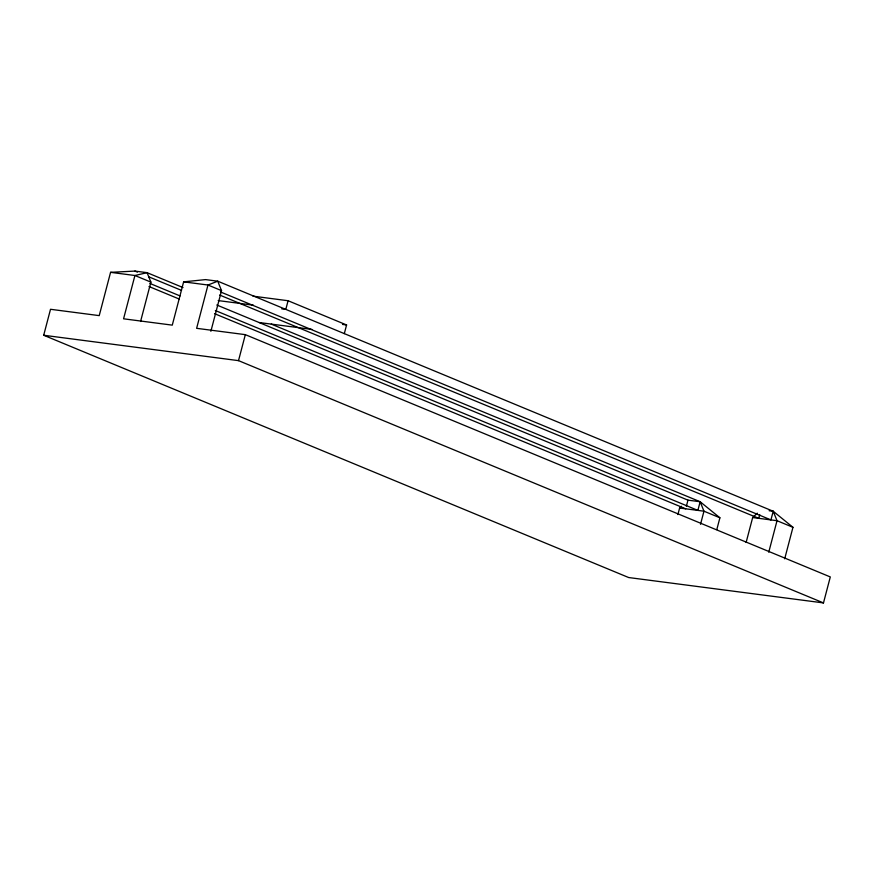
<?xml version="1.0" encoding="UTF-8"?>
<svg xmlns="http://www.w3.org/2000/svg" width="874" height="874" viewBox="0 0 874 874"><rect width="100%" height="100%" fill="white"/><g stroke="black" fill="none" stroke-linecap="round" stroke-linejoin="round"><path stroke-width="1.31" d="M784.699 558.792L792.958 527.306L773.206 511.257L217.724 281.188L207.979 285.022L196.628 328.318L245.332 334.655L830.3 576.938L823.483 602.918L628.668 577.539L43.7 335.255L50.517 309.287L99.221 315.623L110.572 272.338L134.902 271.082L147.072 272.666L183.016 287.557M140.572 321.479L150.896 282.116L147.072 272.666L134.924 275.507L110.572 272.338M210.874 331.301L221.537 290.638L217.724 281.188L205.543 279.604L183.627 281.854L172.276 325.139L123.573 318.802L134.924 275.507L150.896 282.116M823.483 602.918L238.515 360.634L245.332 334.655M252.979 296.155L288.081 300.732L285.809 309.385L281.756 308.861M344.312 333.617L346.585 324.964L288.081 300.732M677.885 514.578L679.611 508.023L681.469 506.275M686.352 506.341L687.969 500.157L216.796 305.004M271.257 324.101L700.15 501.742L697.878 510.394L215.354 310.543M700.522 524.313L703.963 511.192L700.15 501.742L687.969 500.157M716.8 529.6L719.903 517.79L700.15 501.742M746.123 542.459L752.667 517.539L757.31 513.169M759.725 514.622L758.752 518.326L219.647 295.041M769.142 510.733L773.206 511.257L770.934 519.91L220.488 291.938M768.759 552.193L777.019 520.707L773.206 511.257M183.627 281.854L207.979 285.022L221.537 290.638M218.172 300.58L253.34 305.157M342.532 324.429L346.585 324.964M259.239 322.539L311.843 329.389M43.7 335.255L238.515 360.634M679.611 508.023L703.963 511.192L719.903 517.79M752.667 517.539L777.019 520.707L792.958 527.306M134.902 271.082L137.426 272.131M148.755 276.818L181.519 290.387M149.847 283.416L180.077 295.936M149.006 286.53L179.246 299.05M214.523 313.657L685.697 508.81"/></g></svg>
